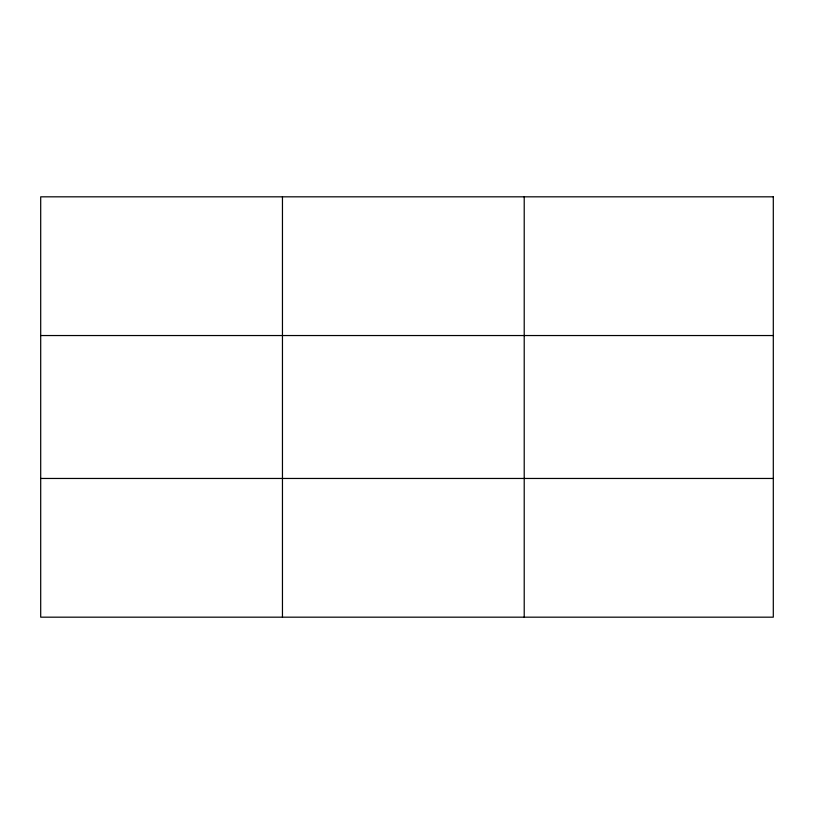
<?xml version="1.0" encoding="UTF-8"?>
<svg xmlns="http://www.w3.org/2000/svg" width="814" height="814" viewBox="0 0 814 814"><rect width="100%" height="100%" fill="white"/><g stroke="black" fill="none" stroke-linecap="round" stroke-linejoin="round"><path stroke-width="1.22" d="M282.458 617.175L282.458 196.825M524.216 617.175L524.216 196.825M40.7 335.541L773.3 335.541M40.7 478.459L773.3 478.459M773.3 196.825L773.3 617.175L40.7 617.175L40.7 196.825L773.3 196.825"/></g></svg>
